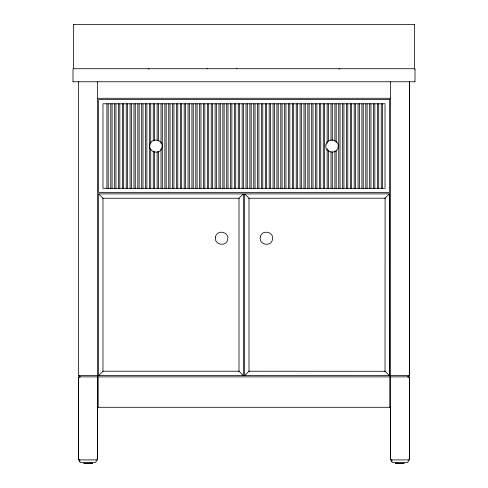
<?xml version="1.0" encoding="UTF-8"?>
<svg xmlns="http://www.w3.org/2000/svg" width="488" height="488" viewBox="0 0 488 488"><rect width="100%" height="100%" fill="white"/><g stroke="black" fill="none" stroke-linecap="round" stroke-linejoin="round"><path stroke-width="0.73" d="M78.409 459.8L78.409 376.962M79.715 461.538L79.715 459.977M97.533 459.8L97.533 376.876M243.353 193.901L243.341 375.571L98.613 375.571L98.613 193.901L243.353 193.901L239.004 198.25M389.387 375.571L244.659 375.571L244.659 193.901L389.387 193.901M390.467 407.224L390.467 459.8L390.467 407.382M391.772 461.538L391.772 459.977M396.573 463.258L396.116 463.38M408.285 376.785L408.285 375.662M409.591 459.8L409.591 376.962M409.591 375.485L409.591 81.856M98.613 375.571L102.901 371.289M79.715 459.891L79.715 461.624L80.587 462.496L95.355 462.496L96.227 461.624L96.227 459.891M244.72 375.51L249.002 371.228M73.432 68.729L72.999 69.162L72.999 81.337L73.432 81.77L414.568 81.77L415.001 81.337L415.001 69.162L414.568 68.729L73.413 68.729L73.413 24.839L73.944 24.4M414.568 81.77L414.946 81.392M249.094 198.25L385.099 198.189M389.32 375.51L385.038 371.228L385.099 198.189M385.038 198.25L389.32 193.968M408.285 459.891L408.285 461.63L407.413 462.496L392.639 462.496L391.772 461.63L391.772 459.891M73.792 24.461L414.147 24.4L414.587 24.839L414.587 68.729M339.3 68.79L339.001 68.985L339.618 68.729M207.01 68.735L207.424 68.723M395.829 463.258L396.323 463.38M91.665 463.6C92.427 462.941 91.768 463.905 90.463 463.277M404.345 463.258L395.683 463.38L396.116 463.258M395.884 463.258L397.506 463.258M397.696 463.258L398.318 463.258M396.982 463.258L396.537 463.258M390.467 98.283L97.624 98.283M385.178 103.785L102.962 103.785L102.962 188.313L385.178 188.313M103.047 198.25L238.919 198.25M384.495 371.228L384.965 371.228M103.047 371.228L238.906 371.228M249.094 371.228L385.099 371.289M97.533 375.571L78.409 375.571L78.409 81.77M390.467 375.571L409.591 375.571L409.591 81.77M97.417 407.297L390.583 407.297M89.682 463.277L90.304 463.277M91.677 463.277L90.847 463.277M83.631 463.277L92.311 463.277M91.713 463.38L92.317 463.38L91.884 463.277M91.604 463.6L84.156 463.38M396.396 463.6L403.722 463.6L403.735 463.258M396.28 463.38L397.354 463.38M90.884 463.38L91.463 463.277M236.473 68.723L236.832 68.735M414.525 24.784L414.208 24.461M415.001 69.162L414.617 68.784M73.432 81.77L73.054 81.392M238.998 371.228L243.341 375.571M244.72 193.968L248.941 198.189M98.68 193.968L102.901 198.189M408.285 375.571L408.285 376.876M396.323 463.258L396.335 463.6M390.467 81.77L390.467 459.891L409.591 459.891L409.591 376.876L78.409 376.876L78.409 459.891L97.533 459.891L97.533 81.77M389.814 376.876L389.814 407.297M385.032 104.658L385.032 187.526M382.549 103.785L382.549 188.313M381.25 103.785L381.25 188.313M378.688 103.785L378.688 188.313M377.383 103.785L377.383 188.313M374.827 103.785L374.827 188.313M373.521 103.785L373.521 188.313M370.959 103.785L370.959 188.313M369.654 103.785L369.654 188.313M367.098 103.785L367.098 188.313M365.793 103.785L365.793 188.313M363.231 103.785L363.231 188.313M361.931 103.785L361.931 188.313M359.369 103.785L359.369 188.313M358.064 103.785L358.064 188.313M355.508 103.785L355.508 188.313M354.203 103.785L354.203 188.313M351.641 103.785L351.641 188.313M350.335 103.785L350.335 188.313M347.779 103.785L347.779 188.313M346.474 103.785L346.474 188.313M343.912 103.785L343.912 188.313M342.613 103.785L342.613 188.313M340.051 103.785L340.051 188.313M338.745 103.785L338.745 188.313M336.189 103.785L336.189 142.624M336.189 150.237L336.189 188.313M334.884 103.785L334.884 141.099M334.884 150.999L334.884 188.313M332.322 103.785L332.322 140.337M332.322 151.762L332.322 188.313M331.016 103.785L331.016 140.337M331.016 151.762L331.016 188.313M328.461 103.785L328.461 141.099M328.461 150.237L328.461 188.313M327.155 103.785L327.155 143.387M327.155 148.718L327.155 188.313M324.593 103.785L324.593 188.313M323.294 103.785L323.294 188.313M320.732 103.785L320.732 188.313M319.426 103.785L319.426 188.313M316.871 103.785L316.871 188.313M315.565 103.785L315.565 188.313M313.003 103.785L313.003 188.313M311.698 103.785L311.698 188.313M309.142 103.785L309.142 188.313M307.837 103.785L307.837 188.313M305.274 103.785L305.274 188.313M303.975 103.785L303.975 188.313M301.413 103.785L301.413 188.313M300.108 103.785L300.108 188.313M297.552 103.785L297.552 188.313M296.246 103.785L296.246 188.313M293.685 103.785L293.685 188.313M292.379 103.785L292.379 188.313M289.823 103.785L289.823 188.313M288.518 103.785L288.518 188.313M285.956 103.785L285.956 188.313M284.656 103.785L284.656 188.313M282.094 103.785L282.094 188.313M280.789 103.785L280.789 188.313M278.227 103.785L278.227 188.313M276.928 103.785L276.928 188.313M274.366 103.785L274.366 188.313M273.06 103.785L273.06 188.313M270.505 103.785L270.505 188.313M269.199 103.785L269.199 188.313M266.637 103.785L266.637 188.313M265.338 103.785L265.338 188.313M262.776 103.785L262.776 188.313M261.47 103.785L261.47 188.313M258.908 103.785L258.908 188.313M257.609 103.785L257.609 188.313M255.047 103.785L255.047 188.313M253.742 103.785L253.742 188.313M251.186 103.785L251.186 188.313M249.88 103.785L249.88 188.313M249.002 198.335L249.002 371.136M247.318 103.785L247.318 188.313M246.019 103.785L246.019 188.313M243.457 103.785L243.457 188.313M242.152 103.785L242.152 188.313M239.59 103.785L239.59 188.313M238.998 198.335L238.998 371.136M238.29 103.785L238.29 188.313M235.728 103.785L235.728 188.313M234.423 103.785L234.423 188.313M231.867 103.785L231.867 188.313M230.562 103.785L230.562 188.313M228 103.785L228 188.313M226.7 103.785L226.7 188.313M224.138 103.785L224.138 188.313M222.833 103.785L222.833 188.313M220.271 103.785L220.271 188.313M218.972 103.785L218.972 188.313M216.41 103.785L216.41 188.313M215.104 103.785L215.104 188.313M212.548 103.785L212.548 188.313M211.243 103.785L211.243 188.313M208.681 103.785L208.681 188.313M207.382 103.785L207.382 188.313M204.82 103.785L204.82 188.313M203.514 103.785L203.514 188.313M200.952 103.785L200.952 188.313M199.653 103.785L199.653 188.313M197.091 103.785L197.091 188.313M195.786 103.785L195.786 188.313M193.23 103.785L193.23 188.313M191.924 103.785L191.924 188.313M189.362 103.785L189.362 188.313M188.057 103.785L188.057 188.313M185.501 103.785L185.501 188.313M184.196 103.785L184.196 188.313M181.634 103.785L181.634 188.313M180.334 103.785L180.334 188.313M177.772 103.785L177.772 188.313M176.467 103.785L176.467 188.313M173.911 103.785L173.911 188.313M172.606 103.785L172.606 188.313M170.044 103.785L170.044 188.313M168.738 103.785L168.738 188.313M166.182 103.785L166.182 188.313M164.877 103.785L164.877 188.313M162.315 103.785L162.315 188.313M161.016 103.785L161.016 143.387M161.016 148.718L161.016 188.313M158.454 103.785L158.454 141.099M158.454 151.762L158.454 188.313M157.148 103.785L157.148 140.337M157.148 151.762L157.148 188.313M154.592 103.785L154.592 140.337M154.592 151.762L154.592 188.313M153.287 103.785L153.287 141.099M153.287 150.999L153.287 188.313M150.725 103.785L150.725 143.387M150.725 148.718L150.725 188.313M149.419 103.785L149.419 188.313M146.864 103.785L146.864 188.313M145.558 103.785L145.558 188.313M142.996 103.785L142.996 188.313M141.697 103.785L141.697 188.313M139.135 103.785L139.135 188.313M137.829 103.785L137.829 188.313M135.274 103.785L135.274 188.313M133.968 103.785L133.968 188.313M131.406 103.785L131.406 188.313M130.101 103.785L130.101 188.313M127.545 103.785L127.545 188.313M126.239 103.785L126.239 188.313M123.677 103.785L123.677 188.313M122.378 103.785L122.378 188.313M119.816 103.785L119.816 188.313M118.511 103.785L118.511 188.313M115.955 103.785L115.955 188.313M114.649 103.785L114.649 188.313M112.087 103.785L112.087 188.313M110.782 103.785L110.782 188.313M108.226 103.785L108.226 188.313M106.921 103.785L106.921 188.313M102.962 198.335L102.962 371.136M98.186 376.876L98.186 407.297M79.715 375.571L79.715 376.876M389.387 193.992L389.387 375.485L389.387 193.992M149.895 144.881C148.01 152.653 160.845 155.202 162.071 147.303C163.968 139.531 151.121 136.976 149.895 144.881M215.525 237.022C213.634 244.793 226.469 247.343 227.701 239.443C229.592 231.678 216.751 229.122 215.525 237.022M260.299 237.022C258.414 244.793 271.243 247.343 272.475 239.443C274.366 231.678 261.525 229.122 260.299 237.022M325.917 144.881C324.032 152.653 336.86 155.202 338.092 147.303C339.983 139.531 327.143 136.976 325.917 144.881M80.02 376.876L79.367 376.876L80.02 376.876M389.375 99.589L98.613 99.589L98.613 192.595L389.375 192.595L389.375 99.589M148.517 68.729L149.011 68.985L148.511 68.735M408.633 376.876L407.98 376.876L408.633 376.876"/></g></svg>
